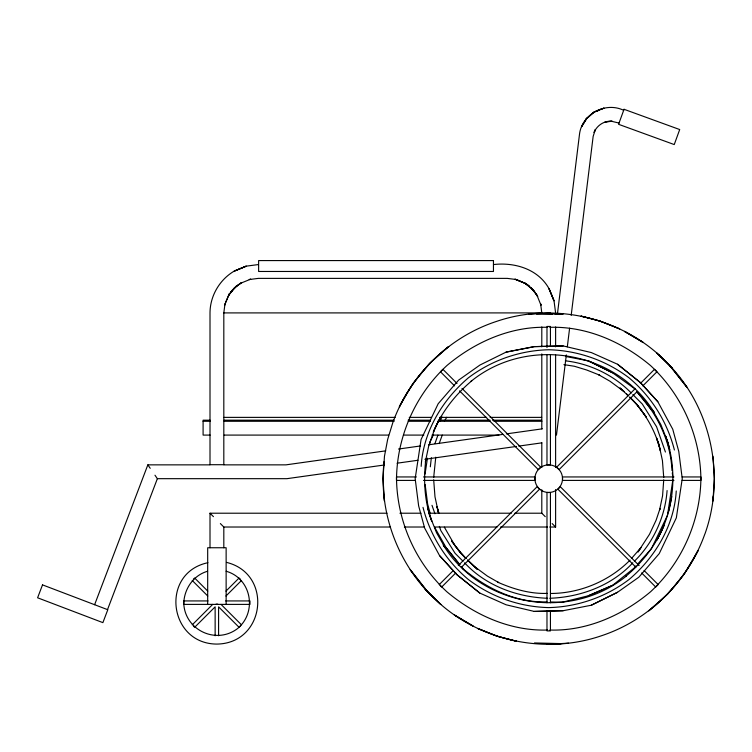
<?xml version="1.0" encoding="UTF-8"?>
<svg xmlns="http://www.w3.org/2000/svg" width="752" height="752" viewBox="0 0 752 752"><rect width="100%" height="100%" fill="white"/><g stroke="black" fill="none" stroke-linecap="round" stroke-linejoin="round"><path stroke-width="1.13" d="M384.112 461.465C377.955 514.697 400.008 569.875 440.869 604.486C483.978 642.011 546.939 654.259 601.027 635.901L602.211 635.506C649.296 619.667 687.817 581.456 704.577 534.775L705.141 533.375C725.182 476.749 711.665 409.699 670.173 366.045C627.459 318.829 556.546 300.819 496.386 321.452L495.201 321.847C448.117 337.686 409.596 375.897 392.835 422.577L387.647 439.478L384.46 456.267L383.012 478.676L384.46 501.086L384.103 495.878M713.291 495.982L712.952 501.076L714.4 478.676L712.952 456.267M433.678 477.529L435.756 457.188M663.734 479.823L662.568 495.859L659.607 509.847L660.087 508.343L656.092 520.252L649.502 534.268L637.978 551.996L640.939 547.616L631.548 558.416M425.764 459.961C423.367 480.462 424.485 501.81 431.77 521.268L427.738 507.713L429.298 514.537L436.574 532.773L444.705 546.986L443.229 544.946C481.148 606.949 570.345 621.81 626.444 575.957L625.692 576.474C642.17 562.665 655.829 545.247 664.082 525.31L656.957 540.002C674.506 508.7 677.778 469.831 665.642 436.085L669.675 449.64L668.114 442.815L660.839 424.579L652.708 410.366L654.184 412.397C616.264 350.404 527.067 335.542 470.968 381.396L471.72 380.869C455.242 394.687 441.584 412.105 433.331 432.043L438.576 420.763M421.167 466.372C423.169 431.77 442.289 400.045 468.317 377.871C491.517 360.302 519.613 350.47 548.706 349.746C577.799 350.47 605.896 360.302 629.095 377.871C651.392 396.577 667.221 421.778 674.403 449.987M430.323 466.804L431.347 457.714M667.09 490.548C665.172 516.85 653.291 542.794 634.406 561.218M676.245 490.981C674.253 525.582 655.124 557.307 629.095 579.472C605.896 597.05 577.799 606.883 548.706 607.607C519.613 606.883 491.517 597.05 468.317 579.472C446.021 560.776 430.191 535.565 423.009 507.365M557.42 314.11L579.444 134.721C581.493 114.342 605.351 101.332 623.671 110.309M566.322 354.897L556.48 435.088L555.662 434.158M567.328 346.766L569.612 328.163M571.182 315.379L593.149 136.413L595.311 129.626L594.052 132.465C596.9 125.34 604.57 120.348 612.278 121.298L605.04 121.909L611.263 121.213L619.028 123.065M258.35 264.563L246.261 266.152L234.21 271.105C219.575 279.725 210.09 295.893 210.005 312.907L210.005 464.708L223.814 464.708L223.814 312.907L224.989 303.761L224.613 305.265L229.304 293.797L225.459 302.68M425.059 474.117L427.446 458.156M672.861 479.814L667.494 515.299L651.429 548.706L637.677 564.038M429.561 444.357L429.918 442.054L433.434 434.75M425.322 462.048L428.696 446.03L434.703 428.922L440.456 417.351M668.716 511.322L671.818 496.602M439.14 443.595L442.261 435.098M434.938 443.605L437.89 435.164M94.611 604.711L147.843 464.858L209.883 464.858M107.517 609.618L157.365 478.676L154.978 475.217M439.958 421.167L441.969 416.993M444.413 421.054L446.782 417.275M228.721 295.141L234.633 287.518M230.582 292.255L235.837 286.531L241.853 282.526L235.837 286.531L228.617 295.226L232.5 289.952L240.443 283.316L250.707 279.171L249.194 279.547L258.35 278.381L507.262 278.381L516.417 279.547L525.028 283.278L529.361 286.427L524.943 283.175L533.647 290.394L537.652 296.42L533.647 290.394L530.912 287.725M230.808 292.039L232.312 290.281M636.154 565.739L633.861 568.286L612.645 585.291L588.261 595.8L562.111 602.277L550.464 601.967M192.221 624.856L212.694 604.392M225.957 591.128L239.061 578.025L240.311 579.209M225.948 596.026L241.505 580.469M439.224 584.605L453.324 570.505M458.297 565.532L537.088 486.741L539.532 489.185L461.568 567.149M635.421 388.417L556.63 467.208L559.065 469.643L637.029 391.689M640.394 383.435L654.494 369.335L656.938 371.779L642.838 385.879M455.768 572.949L441.668 587.049L440.033 585.423M632.827 562.797C611.743 585.667 580.516 597.173 549.815 598.272M193.414 579.209L194.665 578.025L207.768 591.128M240.311 626.115L239.061 627.3L218.588 606.836L218.588 635.778M630.101 560.071C609.393 581.014 580.036 593.422 550.586 593.478M617.458 592.332L638.786 577.245L659.231 553.613L676.339 517.846L682.243 478.676L678.774 451.473L672.758 429.251L657.868 401.775L640.375 382.542L617.552 364.259L591.316 352.566L563.145 345.929L534.287 346.625L506.068 352.133L479.955 365.03L458.626 380.108L438.181 403.739L421.073 439.506L415.17 478.676L418.638 505.88L424.654 528.101L439.544 555.578L457.037 574.81L479.861 593.093L506.096 604.787L534.268 611.423L563.135 610.718L591.345 605.219L617.458 592.332L591.345 605.219M207.58 571.247C193.01 575.393 183.77 589.559 183.742 604.392L249.984 604.392L249.984 600.933L225.666 600.933M588.261 595.791L612.645 585.291M217.77 604.157L216.04 604.157M207.9 562.703C159.809 572.93 168.457 643.928 216.867 644.079C265.475 643.477 273.258 573.785 226.521 562.383M598.601 110.412L594.052 112.02L586.024 119.173L594.052 112.02L604.082 108.109L596.505 111.014L598.677 110.394M506.068 352.133L534.287 346.625L563.145 345.929M385.738 450.843L285.976 464.858L223.936 464.858M398.494 449.047L420.537 445.945M428.659 444.808L502.9 434.374M506.378 433.885L542.342 428.828M384.31 464.99L286.944 478.676L157.365 478.676M397.056 463.204L417.924 460.271M424.88 459.293L516.445 446.425M518.767 446.096L541.948 442.834M528.872 314.195L550.577 312.935M546.836 644.417L568.54 643.148M534.268 611.423L563.135 610.718M493.453 264.563C514.641 262.072 538.197 269.028 549.073 288.768L554.017 300.828L555.615 312.907M223.814 312.907L541.797 312.907L540.622 303.761L541.008 305.265L536.862 295L531.702 288.824M547.569 327.317C510.599 326.124 474.813 342.066 446.867 365.575C415.546 394.612 397.131 435.963 396.511 478.676C397.131 521.39 415.546 562.731 446.867 591.777C474.813 615.286 510.599 631.229 547.569 630.035M549.844 327.317C586.814 326.124 622.6 342.066 650.546 365.575C681.867 394.612 700.281 435.963 700.902 478.676C700.281 521.39 681.867 562.731 650.546 591.777C622.6 615.286 586.814 631.229 549.844 630.035M224.068 417.379L395.176 417.379M409.238 417.379L431.507 417.379M439.713 417.379L486.591 417.379M490.107 417.379L541.675 417.379M210.128 420.189L203.096 420.189L203.096 435.088L210.137 435.088M224.181 420.189L394.057 420.189M408.12 420.189L430.379 420.189M438.576 420.189L490.125 420.189M492.475 420.189L541.675 420.189M203.096 421.27L210.128 421.27M224.199 421.27L394.189 421.27M408.261 421.27L430.539 421.27M437.57 421.27L490.332 421.27M493.848 421.27L541.91 421.27M224.228 435.088L388.596 435.088M403.852 435.088L423.818 435.088M432.033 435.088L498.952 435.088M416.429 476.947L396.483 476.947L396.483 480.406L415.254 480.406M423.461 476.947L534.888 476.947L534.888 480.406L423.461 480.406M673.952 476.947L562.524 476.947L562.524 480.406L673.952 480.406M682.158 476.947L700.93 476.947L700.93 480.406L682.158 480.406M210.005 547.747L210.005 513.212L387.036 513.212M399.932 513.212L421.035 513.212M429.242 513.212L511.313 513.212M514.838 513.212L541.797 513.212L545.256 516.662M220.364 523.571L223.814 527.02L390.297 527.02M404.369 527.02L424.297 527.02M434.853 527.02L496.987 527.02M500.512 527.02L547.409 527.02M549.75 527.02L555.615 527.02L555.615 489.58M208.06 600.933L183.742 600.933C182.952 628.888 215.232 645.517 237.538 628.587C257.485 611.996 251.478 578.41 226.145 571.247M552.588 313.969L536.223 313.763L563.098 314.092L554.92 313.998M546.967 601.873C515.806 602.925 486.948 588.515 463.392 569.104L461.249 566.444M547.183 593.384C529.991 594.014 513.296 589.06 497.721 582.189L498.67 582.574L487.465 576.145L473.29 565.72L468.364 560.926M565.354 360.828C589.925 363.573 613.98 375.267 631.248 392.976M547.597 598.272C516.897 597.173 485.67 585.667 464.586 562.797M563.915 364.645L574.368 366.252L586.729 370.022L599.692 375.154L598.742 374.778L609.947 381.208L624.122 391.623L619.986 387.947L628.211 395.759M565.513 356.439L588.299 360.828L612.56 372.823L634.021 388.248M525.028 283.278L514.904 279.171L526.381 283.871L528.684 285.779M588.299 360.828L612.56 372.823M617.552 364.259L640.375 382.552L657.868 401.775M479.861 593.093L457.037 574.801L439.544 555.578M527.255 284.623L531.645 288.373M629.856 397.319L636.812 404.341L646.447 417.257L636.812 404.341L629.678 397.188M467.556 560.024L477.426 569.405L467.735 560.165M193.414 626.115L194.665 627.3L215.138 606.836L215.138 635.778M626.585 394.029L628.221 395.627M629.866 397.225C644.699 411.776 655.518 430.67 660.491 450.833L656.505 437.927L658.827 443.943L662.427 460.544L663.734 477.539M632.827 394.556L642.302 404.031L656.571 426.732L665.426 452.037M457.019 383.435L442.919 369.335L440.475 371.779L454.575 385.879M461.991 388.417L540.782 467.208L538.347 469.643L459.557 390.852M639.115 565.532L560.325 486.741L557.881 489.185L635.844 567.149M644.088 570.505L658.188 584.605L655.744 587.049L641.653 572.949M552.156 523.571L555.615 527.02M463.006 561.218L455.11 553.322L440.841 530.621L439.365 526.4M210.005 513.212L213.455 516.662M221.032 604.392L241.505 624.856M192.221 580.469L207.778 596.026M626.501 394.01L628.089 395.599M466.146 558.576L460.6 553.011L451.632 541.026L460.6 553.011L465.911 558.52L454.998 545.689L444.329 527.133M651.166 409.511L636.878 391.792C656.985 413.365 670.699 440.822 671.987 470.583M446.246 547.841L459.82 564.677L446.246 547.841L434.477 527.039M461.963 567.328L463.392 569.104M147.843 464.858L150.221 468.317M431.986 505.316L434.938 513.748M438.914 512.967L436.921 506.519L438.595 513.409L434.985 496.809L433.678 479.804M430.05 512.92L427.653 504.094L425.124 484.457M672.288 472.895L672.88 477.52M555.615 326.951L555.615 346.841M555.615 355.029L555.615 467.349M550.436 346.39L550.436 326.453L546.977 326.453L546.977 347.565M550.436 354.606L550.436 464.858L546.977 464.858L546.977 354.606M550.436 602.747L550.436 492.485L546.977 492.485L546.977 602.747M550.436 610.953L550.436 630.9L546.977 630.9L546.977 610.953M541.797 326.97L541.797 346.879M541.797 353.91L541.797 428.875M541.797 442.928L541.797 467.528M541.797 489.787L541.797 513.212M226.136 604.392L226.136 547.747L207.684 547.747L207.684 604.392M223.814 527.02L223.814 547.747M624.047 109.294L618.576 124.306L674.243 144.563L679.705 129.551L624.047 109.294M42.516 584.877L37.6 597.793L102.883 622.637L107.799 609.731L42.516 584.877M407.358 392.901L399.34 406.794C411.137 383.294 427.991 362.652 448.737 346.493L429.627 363.357L413.092 383.351L407.358 392.901M698.072 550.558C686.219 574.011 669.459 594.729 648.675 610.859L667.785 593.995L684.32 573.992L698.072 550.558M584.398 122.162L581.616 126.674L586.927 118.13L584.398 122.162M240.499 268.511L234.21 271.105L246.261 266.152L240.499 268.511M493.453 260.577L258.622 260.577L258.622 271.472L493.453 271.472L493.453 260.577M561.189 643.58L534.315 643.261L561.189 643.58M592.36 318.97L580.958 316.075L600.181 321.113L619.601 328.859L600.181 321.113L592.36 318.97M516.464 641.268L497.232 636.239L477.811 628.493L497.232 636.239L516.464 641.268M640.948 341.117L624.48 331.388L643.016 342.357L640.948 341.117M472.933 625.965L454.396 614.995L472.933 625.965M659.072 355.104L656.543 352.867L672.156 368.085L659.072 355.104M440.869 604.486L425.256 589.258L440.869 604.486M681.227 379.995L670.173 366.045L687.131 387.562L681.227 379.995M427.239 591.307L410.282 569.781L427.239 591.307M551.667 295.057L549.073 288.768L554.017 300.828L551.667 295.057M540.293 489.637A13.818 13.818 0 0 0 562.402 480.481A13.818 13.818 0 0 0 543.423 465.911A13.818 13.818 0 0 0 540.293 489.637"/></g></svg>
